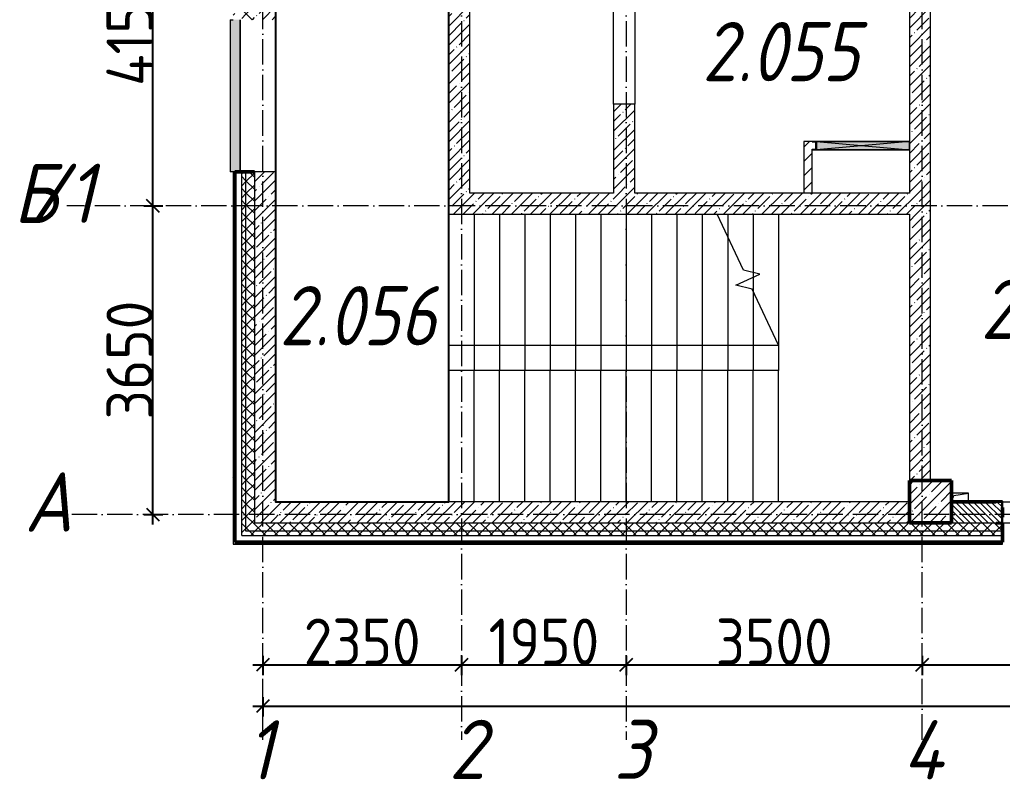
# Model space of a CAD drawing. Header units: millimetres. Extents: x -12989 to 629078, y -109036 to 555275.
# Drawn here: x 511340 to 522968, y 85833 to 94815 of the extents above; entities that cross this region are included whole.
import ezdxf

# ---------------------------------------------------------------- set-up
doc = ezdxf.new("R2010")
doc.units = ezdxf.units.MM
doc.linetypes.add('50_200_ШТРИХ_1Т_ш5_п1_п1_', pattern=[700, 500, -100, 0, -100])
for name, color, linetype, lineweight in [('A-____-____-DIMS', 7, 'Continuous', 9), ('A-DETL-GENF-OTLN', 7, 'Continuous', 9), ('A-FLOR-____-OTLN', 7, 'Continuous', 9), ('A-GENM-____-MCUT', 7, 'Continuous', 25), ('A-GENM-____-OTLN', 7, 'Continuous', 9), ('A-GENM-____-OTLN-1', 7, 'Continuous', 25), ('A-GLAZ-____-OTLN', 7, 'Continuous', 9), ('A-WALL-____-MCUT-1', 7, 'Continuous', 9), ('A-WALL-____-MCUT-2', 7, 'Continuous', 50), ('A-WALL-____-MCUT-3', 7, 'Continuous', 9), ('A-WALL-____-OTLN', 7, 'Continuous', 9), ('A-WALL-____-PATT-1', 7, 'Continuous', 9), ('A-WALL-FNSH-MCUT-1', 7, 'Continuous', 9), ('S-COLS-____-MCUT', 7, 'Continuous', 50), ('S-COLS-____-OTLN', 7, 'Continuous', 9), ('S-GRID-____-IDEN', 7, 'Continuous', 9), ('S-GRID-____-OTLN-1', 7, '50_200_ШТРИХ_1Т_ш5_п1_п1_', 9), ('S-STRS-____-MBND', 7, 'Continuous', 9), ('S-STRS-____-OTLN-1', 7, 'Continuous', 9), ('Марки помещений', 7, 'Continuous', 9)]:
    doc.layers.add(name, color=color, linetype=linetype, lineweight=lineweight)
doc.layers.add('A-GLAZ-____-OTLN-1', color=7, linetype='Continuous', lineweight=9, true_color=0xc0c0c0)
doc.styles.add('ISOCPEUR_I', font='isocpeui.ttf', dxfattribs={"width": 0.9, "height": 2.5})
doc.styles.add('ISOCPEUR_I_3', font='isocpeui.ttf', dxfattribs={"width": 0.85, "height": 2.2})
doc.styles.add('ISOCPEUR_I_9', font='isocpeui.ttf', dxfattribs={"width": 0.9, "height": 250})
doc.styles.add('СПДС', font='isocpeur.ttf', dxfattribs={"width": 0.9})
doc.dimstyles.new('ISO-2_5_0_9К_БОЛЬШОЙ_ОСИ', dxfattribs={"dimscale": 304.8, "dimtxt": 248.995294, "dimasz": 0.492126, "dimexe": 0.393701, "dimexo": 0, "dimgap": 0, "dimtad": 1, "dimdec": 0, "dimzin": 0, "dimdsep": 46, "dimtxsty": 'ISOCPEUR_I_9', "dimblk1": 'OBLIQUE', "dimblk2": 'OBLIQUE', "dimsah": 1, "dimcen": 0.09, "dimdle": 0.393701, "dimazin": 0, "dimtfac": 1, "dimtdec": 4, "dimtix": 1, "dimtmove": 0, "dimatfit": 3, "dimfxl": 1, "dimtvp": 1, "dimtolj": 1, "dimtzin": 0, "dimarcsym": 2})
pattern_1 = [(45, (516567.8, 90784.41), (-114.0493, 114.0493), []), (45, (516681.85, 90784.41), (-114.0493, 114.0493), [201.612, -40.322, 3.353, -36.97])]
pattern_2 = [(45, (516567.8, 90784.41), (-70.71068, 70.71068), []), (135, (516567.8, 90784.41), (-70.71068, -70.71068), [])]
pattern_3 = [(45, (516567.8, 90784.41), (-84.8528, 84.8528), [])]
pattern_4 = [(45, (516567.8, 90784.41), (-85.5366, 85.5366), []), (45, (516624.82, 90784.41), (-85.5366, 85.5366), [])]

# ---------------------------------------------------------------- blocks, each defined once
blk = doc.blocks.new('BSC_Колонна _Прямоугольная - 500х500-V84-АР1_План отверстий 2 этажа в осях 1-64_А-ГГ')
at = {"layer": 'S-COLS-____-OTLN'}
h = blk.add_hatch(dxfattribs=at)
h.set_pattern_fill('FP_113', color=256, style=0, pattern_type=2)
h.set_pattern_definition([(45, (-5550, 1668.96), (-114.0493, 114.0493), []), (45, (-5435.95, 1668.96), (-114.0493, 114.0493), [201.613, -40.323, 3.353, -36.97])])
h.paths.add_polyline_path([(-250, -250), (250, -250), (250, 250), (-250, 250)], flags=0)
at = {"layer": 'S-COLS-____-MCUT'}
for p, q in [((250, 250), (-250, 250)), ((-250, 250), (-250, -250)), ((250, -250), (250, 250)), ((-250, -250), (250, -250))]:
    blk.add_line(p, q, dxfattribs=at)
blk = doc.blocks.new('Фахверк_СКБ_Уголок - 250_2700-27497298-АР1_План отверстий 2 этажа в осях 1-64_А-ГГ')
at = {"layer": 'A-GENM-____-MCUT'}
for p, q in [((200, 181), (125, 181)), ((125, 181), (125, 106)), ((131, 106), (131, 175)), ((131, 175), (200, 175)), ((200, 175), (200, 181)), ((125, 106), (131, 106)), ((131, -6), (125, -6)), ((125, -6), (125, -81)), ((125, -81), (200, -81)), ((131, -75), (131, -6)), ((200, -75), (131, -75)), ((200, -81), (200, -75))]:
    blk.add_line(p, q, dxfattribs=at)
blk = doc.blocks.new('AR_Отверстие прямоугольное _в плите_ - AR_Отверстие прямоугольное _в плите_-30510746-АР1_План отверстий 2 этажа в осях 1-64_А-ГГ')
at = {"layer": 'A-GENM-____-OTLN'}
for p, q in [((100, 50), (-100, 50)), ((-100, -50), (-75, 25)), ((-75, 25), (100, 50)), ((100, -50), (100, 50))]:
    blk.add_line(p, q, dxfattribs=at)
blk = doc.blocks.new('Отлив_СКБ - Отлив витража_120_НВФ-31885689-АР1_План отверстий 2 этажа в осях 1-64_А-ГГ')
at = {"layer": 'A-GLAZ-____-OTLN-1'}
for points in [[(1800, 2), (1800, 120), (0, 120), (0, 2), (1103, 2)], [(1103, 0), (1800, 0), (1800, 2), (0, 2), (0, 0)]]:
    blk.add_hatch(color=256, dxfattribs=at).paths.add_polyline_path(points, flags=0)
at = {"layer": 'A-GLAZ-____-OTLN'}
for p, q in [((0, 83), (0, 120)), ((1800, 120), (0, 120)), ((1800, 120), (1800, 83)), ((0, 2), (1800, 2)), ((1800, 0), (0, 0))]:
    blk.add_line(p, q, dxfattribs=at)
blk = doc.blocks.new('AR_Отверстие прямоугольное _в стене_ - AR_Отверстие прямоугольное _в стене__ОВ-36901919-АР1_План отверстий 2 этажа в осях 1-64_А-ГГ')
at = {"layer": 'A-GLAZ-____-OTLN'}
blk.add_hatch(color=256, dxfattribs=at).paths.add_polyline_path([(-550, -50), (550, -50), (550, 50), (-550, 50)], flags=0)
at = {"layer": 'A-DETL-GENF-OTLN'}
for p, q in [((-550, -50), (-550, 50)), ((-550, 50), (550, 50)), ((550, 50), (-550, -50)), ((-550, 50), (550, -50)), ((550, 50), (-550, 50)), ((-550, 50), (-550, -50)), ((550, 50), (550, -50)), ((550, -50), (550, 50)), ((550, -50), (-550, -50)), ((-550, -50), (550, -50))]:
    blk.add_line(p, q, dxfattribs=at)
blk = doc.blocks.new('154_Фахверк_СКБ_Швеллер - Тип_100_3960-V200-АР1_План отверстий 2 этажа в осях 1-64_А-ГГ')
at = {"layer": 'A-GENM-____-MCUT'}
for p, q in [((125, 50), (175, 50)), ((128, 47), (128, -47)), ((175, 47), (128, 47)), ((175, 50), (175, 47)), ((175, -50), (125, -50)), ((128, -47), (175, -47)), ((175, -47), (175, -50))]:
    blk.add_line(p, q, dxfattribs=at)
blk = doc.blocks.new('_Oblique')
at = {"color": 0, "linetype": 'ByBlock', "lineweight": -2}
blk.add_line((-0.5, -0.5), (0.5, 0.5), dxfattribs=at)
blk = doc.blocks.new('*D2905')
at = {"layer": 'A-____-____-DIMS', "color": 0, "lineweight": -2, "transparency": 16777216}
for p, q in [((281301, -90462), (283891, -90462)), ((281421, -90356), (281421, -90582)), ((283771, -90356), (283771, -90582))]:
    blk.add_line(p, q, dxfattribs=at)
at = {"layer": 'Defpoints', "color": 0, "transparency": 16777216}
for p in [(281421, -90356), (283771, -90356), (283771, -90462)]:
    blk.add_point(p, dxfattribs=at)
at = {"layer": 'A-____-____-DIMS', "color": 0, "lineweight": -2, "transparency": 16777216, "xscale": 150, "yscale": 150, "zscale": 150, "rotation": 180}
blk.add_blockref('_Oblique', (281421, -90462), dxfattribs=at)
at = {"layer": 'A-____-____-DIMS', "color": 0, "lineweight": -2, "transparency": 16777216, "xscale": 150, "yscale": 150, "zscale": 150}
blk.add_blockref('_Oblique', (283771, -90462), dxfattribs=at)
at = {"layer": 'A-____-____-DIMS', "color": 0, "transparency": 16777216, "insert": (282596, -90188), "char_height": 548.6, "attachment_point": 5, "style": 'СПДС'}
blk.add_mtext('\\A1;2350', dxfattribs=at)
blk = doc.blocks.new('*D2906')
at = {"layer": 'A-____-____-DIMS', "color": 0, "lineweight": -2, "transparency": 16777216}
for p, q in [((283651, -90462), (285841, -90462)), ((283771, -90356), (283771, -90582)), ((285721, -90356), (285721, -90582))]:
    blk.add_line(p, q, dxfattribs=at)
at = {"layer": 'Defpoints', "color": 0, "transparency": 16777216}
for p in [(283771, -90356), (285721, -90356), (285721, -90462)]:
    blk.add_point(p, dxfattribs=at)
at = {"layer": 'A-____-____-DIMS', "color": 0, "lineweight": -2, "transparency": 16777216, "xscale": 150, "yscale": 150, "zscale": 150, "rotation": 180}
blk.add_blockref('_Oblique', (283771, -90462), dxfattribs=at)
at = {"layer": 'A-____-____-DIMS', "color": 0, "lineweight": -2, "transparency": 16777216, "xscale": 150, "yscale": 150, "zscale": 150}
blk.add_blockref('_Oblique', (285721, -90462), dxfattribs=at)
at = {"layer": 'A-____-____-DIMS', "color": 0, "transparency": 16777216, "insert": (284746, -90188), "char_height": 548.6, "attachment_point": 5, "style": 'СПДС'}
blk.add_mtext('\\A1;1950', dxfattribs=at)
blk = doc.blocks.new('*D2907')
at = {"layer": 'A-____-____-DIMS', "color": 0, "lineweight": -2, "transparency": 16777216}
for p, q in [((285601, -90462), (289341, -90462)), ((285721, -90356), (285721, -90582)), ((289221, -90356), (289221, -90582))]:
    blk.add_line(p, q, dxfattribs=at)
at = {"layer": 'Defpoints', "color": 0, "transparency": 16777216}
for p in [(285721, -90356), (289221, -90356), (289221, -90462)]:
    blk.add_point(p, dxfattribs=at)
at = {"layer": 'A-____-____-DIMS', "color": 0, "lineweight": -2, "transparency": 16777216, "xscale": 150, "yscale": 150, "zscale": 150, "rotation": 180}
blk.add_blockref('_Oblique', (285721, -90462), dxfattribs=at)
at = {"layer": 'A-____-____-DIMS', "color": 0, "lineweight": -2, "transparency": 16777216, "xscale": 150, "yscale": 150, "zscale": 150}
blk.add_blockref('_Oblique', (289221, -90462), dxfattribs=at)
at = {"layer": 'A-____-____-DIMS', "color": 0, "transparency": 16777216, "insert": (287471, -90188), "char_height": 548.6, "attachment_point": 5, "style": 'СПДС'}
blk.add_mtext('\\A1;3500', dxfattribs=at)
blk = doc.blocks.new('*D2908')
at = {"layer": 'A-____-____-DIMS', "color": 0, "lineweight": -2, "transparency": 16777216}
for p, q in [((289101, -90462), (293741, -90462)), ((289221, -90356), (289221, -90582)), ((293621, -90356), (293621, -90582))]:
    blk.add_line(p, q, dxfattribs=at)
at = {"layer": 'Defpoints', "color": 0, "transparency": 16777216}
for p in [(289221, -90356), (293621, -90356), (293621, -90462)]:
    blk.add_point(p, dxfattribs=at)
at = {"layer": 'A-____-____-DIMS', "color": 0, "lineweight": -2, "transparency": 16777216, "xscale": 150, "yscale": 150, "zscale": 150, "rotation": 180}
blk.add_blockref('_Oblique', (289221, -90462), dxfattribs=at)
at = {"layer": 'A-____-____-DIMS', "color": 0, "lineweight": -2, "transparency": 16777216, "xscale": 150, "yscale": 150, "zscale": 150}
blk.add_blockref('_Oblique', (293621, -90462), dxfattribs=at)
at = {"layer": 'A-____-____-DIMS', "color": 0, "transparency": 16777216, "insert": (291421, -90188), "char_height": 548.6, "attachment_point": 5, "style": 'СПДС'}
blk.add_mtext('\\A1;4400', dxfattribs=at)
blk = doc.blocks.new('*D2935')
at = {"layer": 'A-____-____-DIMS', "color": 0, "lineweight": -2, "transparency": 16777216}
for p, q in [((281421, -90844), (281421, -91070)), ((384921, -90844), (384921, -91070)), ((281301, -90950), (385041, -90950))]:
    blk.add_line(p, q, dxfattribs=at)
at = {"layer": 'Defpoints', "color": 0, "transparency": 16777216}
for p in [(281421, -90844), (384921, -90844), (384921, -90950)]:
    blk.add_point(p, dxfattribs=at)
at = {"layer": 'A-____-____-DIMS', "color": 0, "lineweight": -2, "transparency": 16777216, "xscale": 150, "yscale": 150, "zscale": 150, "rotation": 180}
blk.add_blockref('_Oblique', (281421, -90950), dxfattribs=at)
at = {"layer": 'A-____-____-DIMS', "color": 0, "lineweight": -2, "transparency": 16777216, "xscale": 150, "yscale": 150, "zscale": 150}
blk.add_blockref('_Oblique', (384921, -90950), dxfattribs=at)
at = {"layer": 'A-____-____-DIMS', "color": 0, "transparency": 16777216, "insert": (333171, -90676), "char_height": 548.6, "attachment_point": 5, "style": 'СПДС'}
blk.add_mtext('\\A1;103500', dxfattribs=at)
blk = doc.blocks.new('*D2945')
at = {"layer": 'A-____-____-DIMS', "color": 0, "lineweight": -2, "transparency": 16777216}
for p, q in [((280119, -88802), (280119, -84912)), ((280013, -85032), (280239, -85032)), ((280013, -88682), (280239, -88682))]:
    blk.add_line(p, q, dxfattribs=at)
at = {"layer": 'Defpoints', "color": 0, "transparency": 16777216}
for p in [(280013, -85032), (280119, -85032), (280013, -88682)]:
    blk.add_point(p, dxfattribs=at)
at = {"layer": 'A-____-____-DIMS', "color": 0, "lineweight": -2, "transparency": 16777216, "xscale": 150, "yscale": 150, "zscale": 150}
for p, rotation in [((280119, -85032), 90), ((280119, -88682), 270)]:
    blk.add_blockref('_Oblique', p, dxfattribs=dict(at, rotation=rotation))
at = {"layer": 'A-____-____-DIMS', "color": 0, "transparency": 16777216, "insert": (279845, -86857), "char_height": 548.6, "attachment_point": 5, "rotation": 90, "style": 'СПДС'}
blk.add_mtext('\\A1;3650', dxfattribs=at)
blk = doc.blocks.new('*D2946')
at = {"layer": 'A-____-____-DIMS', "color": 0, "lineweight": -2, "transparency": 16777216}
for p, q in [((280119, -85152), (280119, -80762)), ((280013, -80882), (280239, -80882)), ((280013, -85032), (280239, -85032))]:
    blk.add_line(p, q, dxfattribs=at)
at = {"layer": 'Defpoints', "color": 0, "transparency": 16777216}
for p in [(280013, -80882), (280119, -80882), (280013, -85032)]:
    blk.add_point(p, dxfattribs=at)
at = {"layer": 'A-____-____-DIMS', "color": 0, "lineweight": -2, "transparency": 16777216, "xscale": 150, "yscale": 150, "zscale": 150}
for p, rotation in [((280119, -80882), 90), ((280119, -85032), 270)]:
    blk.add_blockref('_Oblique', p, dxfattribs=dict(at, rotation=rotation))
at = {"layer": 'A-____-____-DIMS', "color": 0, "transparency": 16777216, "insert": (279845, -82957), "char_height": 548.6, "attachment_point": 5, "rotation": 90, "style": 'СПДС'}
blk.add_mtext('\\A1;4150', dxfattribs=at)
blk = doc.blocks.new('3эт')
at = {"layer": 'S-GRID-____-OTLN-1', "color": 251, "ltscale": 0.6, "true_color": 0x636466}
for p, q in [((281420.7, -91346.1), (281420.7, -36982.5)), ((289220.7, -91346.1), (289220.7, -36982.5)), ((283770.7, -80328.4), (283770.7, -91346.1)), ((285720.7, -80328.4), (285720.7, -91346.1)), ((387697.2, -85032.4), (279101.9, -85032.4)), ((387845.1, -88682.4), (279101.9, -88682.4))]:
    blk.add_line(p, q, dxfattribs=at)
at = {"layer": 'S-GRID-____-IDEN', "char_height": 700, "attachment_point": 1, "style": 'ISOCPEUR_I'}
for s, insert, width in [('\\fISOCPEUR|b0|i1|c204|p34|;\\W.9;Б', (278469.2, -84535.4), 223.671), ('/1', (278653.8, -84535.4), 346.329), ('\\fISOCPEUR|b0|i1|c204|p34|;\\W.9;А', (278600.2, -88185.4), 252.532), ('\\fISOCPEUR|b0|i1|c204|p34|;\\W.9;1', (281225.7, -91116.3), 144.304), ('\\fISOCPEUR|b0|i1|c204|p34|;\\W.9;2', (283622.4, -91111.1), 202.025), ('\\fISOCPEUR|b0|i1|c204|p34|;\\W.9;3', (285572.4, -91111.1), 202.025), ('\\fISOCPEUR|b0|i1|c204|p34|;\\W.9;4', (288992.8, -91116.3), 223.671)]:
    blk.add_mtext(s, dxfattribs=dict(at, insert=insert, width=width))
at = {"layer": 'A-____-____-DIMS'}
for base, p1, p2, override, picture, middle in [((280119.3, -80882.4), (280013.2, -85032.4), (280013.2, -80882.4), {"dimtxt": 1.8, "dimpost": '<>', "dimtxsty": 'СПДС', "dimfxl": 4150}, '*D2946', (279845, -82957.4)), ((280119.3, -85032.4), (280013.2, -88682.4), (280013.2, -85032.4), {"dimtxt": 1.8, "dimpost": '<>', "dimtxsty": 'СПДС', "dimfxl": 3650}, '*D2945', (279845, -86857.4))]:
    dim = blk.add_linear_dim(base=base, p1=p1, p2=p2, angle=90, dimstyle='ISO-2_5_0_9К_БОЛЬШОЙ_ОСИ', override=override, dxfattribs=at)
    dim.commit()
    dim.dimension.update_dxf_attribs({"geometry": picture, "text_midpoint": middle})
for base, p1, p2, override, picture, middle in [((283770.7, -90462), (281420.7, -90355.9), (283770.7, -90355.9), {"dimtxt": 1.8, "dimpost": '<>', "dimtxsty": 'СПДС', "dimfxl": 2350}, '*D2905', (282595.7, -90187.7)), ((285720.7, -90462), (283770.7, -90355.9), (285720.7, -90355.9), {"dimtxt": 1.8, "dimpost": '<>', "dimtxsty": 'СПДС', "dimfxl": 1950}, '*D2906', (284745.7, -90187.7)), ((289220.7, -90462), (285720.7, -90355.9), (289220.7, -90355.9), {"dimtxt": 1.8, "dimpost": '<>', "dimtxsty": 'СПДС', "dimfxl": 3500}, '*D2907', (287470.7, -90187.7)), ((293620.7, -90462), (289220.7, -90355.9), (293620.7, -90355.9), {"dimtxt": 1.8, "dimpost": '<>', "dimtxsty": 'СПДС', "dimfxl": 4400}, '*D2908', (291420.7, -90187.7)), ((384920.7, -90950.2), (281420.7, -90844.1), (384920.7, -90844.1), {"dimtxt": 1.8, "dimpost": '<>', "dimtxsty": 'СПДС', "dimfxl": 103500}, '*D2935', (333170.7, -90675.9))]:
    dim = blk.add_linear_dim(base=base, p1=p1, p2=p2, dimstyle='ISO-2_5_0_9К_БОЛЬШОЙ_ОСИ', override=override, dxfattribs=at)
    dim.commit()
    dim.dimension.update_dxf_attribs({"geometry": picture, "text_midpoint": middle})

msp = doc.modelspace()

# ---------------------------------------------------------------- hatches: boundary and pattern name
at = {"layer": 'A-WALL-____-PATT-1'}
h = msp.add_hatch(dxfattribs=at)
h.set_pattern_fill('FP_3', color=256, style=0, pattern_type=2)
h.set_pattern_definition(pattern_4)
h.paths.add_polyline_path([(513867.7976, 88615.4504), (513887.7976, 88615.4504), (513887.7976, 93015.4504), (513867.7976, 93015.4504), (513867.7976, 91520.317)], flags=0)
h.paths.add_polyline_path([(513867.7976, 94815.4504), (513887.7976, 94815.4504), (513887.7976, 97565.4504), (513867.7976, 97565.4504), (513867.7976, 94960.293)], flags=0)
h.paths.add_polyline_path([(513887.7976, 99365.4504), (513887.7976, 100280.4504), (513867.7976, 100280.4504), (513867.7976, 99365.4504)], flags=0)
h = msp.add_hatch(dxfattribs=at)
h.set_pattern_fill('FP_1', color=256, style=0, pattern_type=2)
h.set_pattern_definition(pattern_2)
h.paths.add_polyline_path([(513967.7976, 88715.4504), (514017.7976, 88715.4504), (514017.7976, 93015.4504), (513967.7976, 93015.4504), (513967.7976, 91520.317)], flags=0)
h.paths.add_polyline_path([(514017.7976, 94815.4504), (514017.7976, 97565.4504), (513967.7976, 97565.4504), (513967.7976, 94815.4504)], flags=0)
h.paths.add_polyline_path([(514017.7976, 99365.4504), (514017.7976, 100300.4504), (513967.7976, 100300.4504), (513967.7976, 99365.4504)], flags=0)
h = msp.add_hatch(dxfattribs=at)
h.set_pattern_fill('FP_1', color=256, style=0, pattern_type=2)
h.set_pattern_definition(pattern_2)
h.paths.add_polyline_path([(514017.7976, 88765.4504), (514117.7976, 88765.4504), (514117.7976, 93015.4504), (514017.7976, 93015.4504), (514017.7976, 91520.317)], flags=0)
h.paths.add_polyline_path([(514117.7976, 94815.4504), (514117.7976, 97490.4504), (514111.7976, 97490.4504), (514111.7976, 97565.4504), (514017.7976, 97565.4504), (514017.7976, 94815.4504)], flags=0)
h.paths.add_polyline_path([(514111.7976, 99365.4504), (514111.7976, 99440.4504), (514117.7976, 99440.4504), (514117.7976, 100300.4504), (514017.7976, 100300.4504), (514017.7976, 99365.4504)], flags=0)
h = msp.add_hatch(dxfattribs=at)
h.set_pattern_fill('FP_25', color=256, style=0, pattern_type=2)
h.set_pattern_definition(pattern_1)
h.paths.add_polyline_path([(514117.7976, 88865.4504), (514367.7976, 88865.4504), (514367.7976, 93015.4504), (514117.7976, 93015.4504), (514117.7976, 91520.317)], flags=0)
h.paths.add_polyline_path([(514367.7976, 94815.4504), (514367.7976, 96615.4504), (514117.7976, 96615.4504), (514117.7976, 94815.4504)], flags=0)
h = msp.add_hatch(dxfattribs=at)
h.set_pattern_fill('FP_25', color=256, style=0, pattern_type=2)
h.set_pattern_definition(pattern_1)
h.paths.add_polyline_path([(516554.108, 92515.4504), (516667.7976, 92515.4504), (516667.7976, 96615.4504), (516417.7976, 96615.4504), (516417.7976, 92515.4504)], flags=0)
h = msp.add_hatch(dxfattribs=at)
h.set_pattern_fill('FP_25', color=256, style=0, pattern_type=2)
h.set_pattern_definition(pattern_1)
h.paths.add_polyline_path([(522117.7976, 92765.4504), (522117.7976, 96365.4504), (521867.7976, 96365.4504), (521867.7976, 92765.4504)], flags=0)
h = msp.add_hatch(dxfattribs=at)
h.set_pattern_fill('FP_25', color=256, style=0, pattern_type=2)
h.set_pattern_definition(pattern_1)
h.paths.add_polyline_path([(518367.7976, 92765.4504), (518617.7976, 92765.4504), (518617.7976, 93815.4504), (518367.7976, 93815.4504)], flags=0)
h.paths.add_polyline_path([(518617.7976, 95165.4504), (518617.7976, 95465.4504), (518367.7976, 95465.4504), (518367.7976, 95165.4504)], flags=0)
h = msp.add_hatch(dxfattribs=at)
h.set_pattern_fill('FP_4', color=256, style=0, pattern_type=2)
h.set_pattern_definition(pattern_3)
h.paths.add_polyline_path([(520617.7976, 93275.4504), (520717.7976, 93275.4504), (520717.7976, 93278.4504), (520764.7976, 93279.5374), (520764.7976, 93372.4504), (520717.7976, 93372.4504), (520717.7976, 93375.4504), (520617.7976, 93375.4504), (520617.7976, 93278.4504)], flags=0)
h = msp.add_hatch(dxfattribs=at)
h.set_pattern_fill('FP_4', color=256, style=0, pattern_type=2)
h.set_pattern_definition(pattern_3)
h.paths.add_polyline_path([(520717.7976, 92765.4504), (520717.7976, 93275.4504), (520617.7976, 93275.4504), (520617.7976, 92765.4504)], flags=0)
h = msp.add_hatch(dxfattribs=at)
h.set_pattern_fill('FP_25', color=256, style=0, pattern_type=2)
h.set_pattern_definition(pattern_1)
h.paths.add_polyline_path([(522117.7976, 92515.4504), (522117.7976, 92765.4504), (516667.7976, 92765.4504), (516667.7976, 92515.4504), (521867.7976, 92515.4504)], flags=0)
h = msp.add_hatch(dxfattribs=at)
h.set_pattern_fill('FP_25', color=256, style=0, pattern_type=2)
h.set_pattern_definition(pattern_1)
h.paths.add_polyline_path([(522117.7976, 89365.4504), (522117.7976, 92515.4504), (521867.7976, 92515.4504), (521867.7976, 89365.4504)], flags=0)
h = msp.add_hatch(dxfattribs=at)
h.set_pattern_fill('FP_25', color=256, style=0, pattern_type=2)
h.set_pattern_definition(pattern_1)
h.paths.add_polyline_path([(521867.7976, 88865.4504), (521867.7976, 89115.4504), (514367.7976, 89115.4504), (514367.7976, 88865.4504), (521856.5009, 88865.4504)], flags=0)
h = msp.add_hatch(dxfattribs=at)
h.set_pattern_fill('FP_6', color=256, style=0, pattern_type=2)
h.set_pattern_definition([(135, (516567.8, 90784.41), (-35.35534, -35.35534), [])])
h.paths.add_polyline_path([(526967.7976, 88865.4504), (526967.7976, 89115.4504), (523973.7976, 89115.4504), (523973.7976, 89046.4504), (523967.7976, 89046.4504), (523967.7976, 88934.4504), (523973.7976, 88934.4504), (523973.7976, 88865.4504), (525391.4295, 88865.4504)], flags=0)
h.paths.add_polyline_path([(522892.7976, 88865.4504), (522961.7976, 88865.4504), (522961.7976, 88934.4504), (522967.7976, 88934.4504), (522967.7976, 89046.4504), (522961.7976, 89046.4504), (522961.7976, 89115.4504), (522367.7976, 89115.4504), (522367.7976, 88865.4504)], flags=0)
h = msp.add_hatch(dxfattribs=at)
h.set_pattern_fill('FP_1', color=256, style=0, pattern_type=2)
h.set_pattern_definition(pattern_2)
h.paths.add_polyline_path([(617817.7976, 88765.4504), (617817.7976, 88865.4504), (608792.7976, 88865.4504), (608792.7976, 88859.4504), (608717.7976, 88859.4504), (608717.7976, 88765.4504), (617317.7976, 88765.4504)], flags=0)
h.paths.add_polyline_path([(606917.7976, 88765.4504), (606917.7976, 88859.4504), (606842.7976, 88859.4504), (606842.7976, 88865.4504), (598967.7976, 88865.4504), (598967.7976, 88765.4504), (606694.7867, 88765.4504)], flags=0)
h.paths.add_polyline_path([(597467.7976, 88765.4504), (597967.7976, 88765.4504), (597967.7976, 88865.4504), (596842.7976, 88865.4504), (596842.7976, 88859.4504), (596767.7976, 88859.4504), (596767.7976, 88765.4504), (596842.7976, 88765.4504)], flags=0)
h.paths.add_polyline_path([(587567.7976, 88765.4504), (588967.7976, 88765.4504), (588967.7976, 88865.4504), (587642.7976, 88865.4504), (587642.7976, 88859.4504), (587567.7976, 88859.4504)], flags=0)
h.paths.add_polyline_path([(585417.7976, 88765.4504), (585767.7976, 88765.4504), (585767.7976, 88859.4504), (585692.7976, 88859.4504), (585692.7976, 88865.4504), (584642.7976, 88865.4504), (584642.7976, 88859.4504), (584567.7976, 88859.4504), (584567.7976, 88765.4504), (584917.7976, 88765.4504)], flags=0)
h.paths.add_polyline_path([(582767.4945, 88765.4504), (582767.4945, 88859.4504), (582692.7976, 88859.4504), (582692.7976, 88865.4504), (581642.7976, 88865.4504), (581642.7976, 88859.4504), (581567.7976, 88859.4504), (581567.7976, 88765.4504), (581950.2867, 88765.4504)], flags=0)
h.paths.add_polyline_path([(579767.7976, 88765.4504), (579767.7976, 88859.4504), (579692.7976, 88859.4504), (579692.7976, 88865.4504), (578642.7976, 88865.4504), (578642.7976, 88859.4504), (578567.7976, 88859.4504), (578567.7976, 88765.4504), (579299.0902, 88765.4504)], flags=0)
h.paths.add_polyline_path([(575917.7976, 88765.4504), (576767.7976, 88765.4504), (576767.7976, 88859.4504), (576692.7976, 88859.4504), (576692.7976, 88865.4504), (575642.7976, 88865.4504), (575642.7976, 88859.4504), (575567.7976, 88859.4504), (575567.7872, 88765.4504), (575764.1617, 88765.4504)], flags=0)
h.paths.add_polyline_path([(570461.7688, 88765.4504), (570767.7872, 88765.4504), (570767.7872, 88859.4504), (570692.7976, 88859.4504), (570692.7976, 88865.4504), (569642.7976, 88865.4504), (569642.7976, 88859.4504), (569567.7976, 88859.4504), (569567.7924, 88765.4504), (570417.7976, 88765.4504)], flags=0)
h.paths.add_polyline_path([(566567.7976, 88765.4504), (567767.7924, 88765.4504), (567767.7924, 88859.4504), (567692.7976, 88859.4504), (567692.7976, 88865.4504), (566642.7976, 88865.4504), (566642.7976, 88859.4504), (566567.7976, 88859.4504)], flags=0)
h.paths.add_polyline_path([(564275.6438, 88765.4504), (564767.7976, 88765.4504), (564767.7976, 88859.4504), (564692.7976, 88859.4504), (564692.7976, 88865.4504), (563642.7976, 88865.4504), (563642.7976, 88859.4504), (563567.7976, 88859.4504), (563567.7976, 88765.4504), (563642.7976, 88765.4504)], flags=0)
h.paths.add_polyline_path([(561624.4474, 88765.4504), (561767.7976, 88765.4504), (561767.7976, 88859.4504), (561692.7976, 88859.4504), (561692.7976, 88865.4504), (560642.7976, 88865.4504), (560642.7976, 88859.4504), (560567.7976, 88859.4504), (560567.7976, 88765.4504), (561417.7976, 88765.4504)], flags=0)
h.paths.add_polyline_path([(558767.7976, 88765.4504), (558767.7976, 88859.4504), (558692.7976, 88859.4504), (558692.7976, 88865.4504), (557642.7976, 88865.4504), (557642.7976, 88859.4504), (557567.7976, 88859.4504), (557567.7976, 88765.4504), (558692.7976, 88765.4504)], flags=0)
h.paths.add_polyline_path([(555767.7976, 88765.4504), (555767.7976, 88859.4504), (555692.7976, 88860.0933), (555692.7976, 88865.4504), (554367.7976, 88865.4504), (554367.7976, 88765.4504), (555761.7976, 88765.4504)], flags=0)
h.paths.add_polyline_path([(551367.7976, 88765.4504), (552567.7976, 88765.4504), (552567.7976, 88859.4504), (552492.7976, 88859.4504), (552492.7976, 88865.4504), (551367.7976, 88865.4504)], flags=0)
h.paths.add_polyline_path([(549561.7976, 88765.4504), (549567.7976, 88765.4504), (549567.7976, 88859.4504), (549492.7976, 88859.4504), (549492.7976, 88865.4504), (548442.7976, 88865.4504), (548442.7976, 88859.4504), (548367.7976, 88859.4504), (548368.4652, 88765.4504), (549492.7976, 88765.4504)], flags=0)
h.paths.add_polyline_path([(546492.7976, 88765.4504), (546567.7976, 88765.4504), (546567.7976, 88859.4504), (546492.7976, 88859.4504), (546492.7976, 88865.4504), (545367.7976, 88865.4504), (545367.7976, 88765.4504), (545867.7976, 88765.4504)], flags=0)
h.paths.add_polyline_path([(542867.7976, 88765.4504), (543567.7976, 88765.4504), (543567.7976, 88859.4504), (543492.7976, 88859.4504), (543492.7976, 88865.4504), (542367.7976, 88865.4504), (542367.7976, 88765.4504)], flags=0)
h.paths.add_polyline_path([(540567.7976, 88765.4504), (540567.7976, 88859.4504), (540492.7976, 88859.4504), (540492.7976, 88865.4504), (539442.7976, 88865.4504), (539442.7976, 88859.4504), (539367.7976, 88859.4504), (539367.7976, 88765.4504), (539531.1438, 88765.4504)], flags=0)
h.paths.add_polyline_path([(537492.7976, 88765.4504), (537567.7976, 88765.4504), (537567.7976, 88859.4504), (537492.7976, 88859.4504), (537492.7976, 88865.4504), (536367.7976, 88865.4504), (536367.7976, 88765.4504), (536879.9473, 88765.4504)], flags=0)
h.paths.add_polyline_path([(533367.7976, 88765.4504), (534567.7976, 88765.4504), (534567.7976, 88859.4504), (534492.7976, 88859.4504), (534492.7976, 88865.4504), (533367.7976, 88865.4504)], flags=0)
h.paths.add_polyline_path([(531567.7976, 88765.4504), (531567.7976, 88859.4504), (531492.7976, 88859.4504), (531492.7976, 88865.4504), (530442.7976, 88865.4504), (530442.7976, 88859.4504), (530367.7976, 88859.4504), (530367.7976, 88765.4504), (531467.7976, 88765.4504)], flags=0)
h.paths.add_polyline_path([(529367.7976, 88765.4504), (529367.7976, 88859.4504), (529292.7976, 88859.4504), (529292.7976, 88865.4504), (524042.7976, 88865.4504), (524042.7976, 88859.4504), (523967.7976, 88859.4504), (523967.7976, 88765.4504), (528926.358, 88765.4504)], flags=0)
h.paths.add_polyline_path([(521867.7976, 88765.4504), (522967.7976, 88765.4504), (522967.7976, 88859.4504), (522892.7976, 88859.4504), (522892.7976, 88865.4504), (514117.7976, 88865.4504), (514117.7976, 88765.4504), (521856.5009, 88765.4504)], flags=0)
h = msp.add_hatch(dxfattribs=at)
h.set_pattern_fill('FP_1', color=256, style=0, pattern_type=2)
h.set_pattern_definition(pattern_2)
h.paths.add_polyline_path([(617817.7976, 88715.4504), (617917.7976, 88715.4504), (617917.7976, 88765.4504), (608717.7976, 88765.4504), (608717.7976, 88715.4504), (617299.5724, 88715.4504)], flags=0)
h.paths.add_polyline_path([(605811.0546, 88715.4504), (606917.7976, 88715.4504), (606917.7976, 88765.4504), (598967.7976, 88765.4504), (598967.7976, 88715.4504), (604927.3224, 88715.4504)], flags=0)
h.paths.add_polyline_path([(596767.7976, 88715.4504), (597967.7976, 88715.4504), (597967.7976, 88765.4504), (596767.7976, 88765.4504)], flags=0)
h.paths.add_polyline_path([(588967.7976, 88715.4504), (588967.7976, 88765.4504), (587567.7976, 88765.4504), (587567.7976, 88715.4504), (588136.4117, 88715.4504)], flags=0)
h.paths.add_polyline_path([(585767.7976, 88715.4504), (585767.7976, 88765.4504), (584567.7976, 88765.4504), (584567.7976, 88715.4504), (585485.2152, 88715.4504)], flags=0)
h.paths.add_polyline_path([(581950.2867, 88715.4504), (582767.4945, 88715.4504), (582767.4945, 88765.4504), (581567.7976, 88765.4504), (581567.7976, 88715.4504)], flags=0)
h.paths.add_polyline_path([(579767.7976, 88715.4504), (579767.7976, 88765.4504), (578567.7976, 88765.4504), (578567.7976, 88715.4504), (579299.0902, 88715.4504)], flags=0)
h.paths.add_polyline_path([(576647.8938, 88715.4504), (576767.7976, 88715.4504), (576767.7976, 88765.4504), (575567.7872, 88765.4504), (575567.7872, 88715.4504), (575764.1617, 88715.4504)], flags=0)
h.paths.add_polyline_path([(570767.7872, 88715.4504), (570767.7872, 88765.4504), (569567.7924, 88765.4504), (569567.7924, 88715.4504), (570461.7688, 88715.4504)], flags=0)
h.paths.add_polyline_path([(567767.7924, 88715.4504), (567767.7924, 88765.4504), (566567.7976, 88765.4504), (566567.7976, 88715.4504), (566926.8402, 88715.4504)], flags=0)
h.paths.add_polyline_path([(563567.7976, 88715.4504), (564767.7976, 88715.4504), (564767.7976, 88765.4504), (563567.7976, 88765.4504)], flags=0)
h.paths.add_polyline_path([(561624.4474, 88715.4504), (561767.7976, 88715.4504), (561767.7976, 88765.4504), (560567.7976, 88765.4504), (560567.7976, 88715.4504), (560740.7152, 88715.4504)], flags=0)
h.paths.add_polyline_path([(558767.7976, 88715.4504), (558767.7976, 88765.4504), (557567.7976, 88765.4504), (557567.7976, 88715.4504), (558089.5188, 88715.4504)], flags=0)
h.paths.add_polyline_path([(555438.3224, 88715.4504), (555767.7976, 88715.4504), (555767.7976, 88765.4504), (554367.7976, 88765.4504), (554367.7976, 88715.4504), (554554.5902, 88715.4504)], flags=0)
h.paths.add_polyline_path([(552567.7976, 88715.4504), (552567.7976, 88765.4504), (551367.7976, 88765.4504), (551367.7976, 88715.4504), (551903.3938, 88715.4504)], flags=0)
h.paths.add_polyline_path([(549567.7976, 88715.4504), (549567.7976, 88765.4504), (548367.7976, 88765.4504), (548368.4652, 88715.4504)], flags=0)
h.paths.add_polyline_path([(546567.7976, 88715.4504), (546567.7976, 88765.4504), (545367.7976, 88765.4504), (545367.7976, 88715.4504)], flags=0)
h.paths.add_polyline_path([(542367.7976, 88715.4504), (543567.7976, 88715.4504), (543567.7976, 88765.4504), (542367.7976, 88765.4504)], flags=0)
h.paths.add_polyline_path([(540567.7976, 88715.4504), (540567.7976, 88765.4504), (539367.7976, 88765.4504), (539367.7976, 88715.4504), (539531.1438, 88715.4504)], flags=0)
h.paths.add_polyline_path([(537567.7976, 88715.4504), (537567.7976, 88765.4504), (536367.7976, 88765.4504), (536367.7976, 88715.4504), (536879.9473, 88715.4504)], flags=0)
h.paths.add_polyline_path([(534567.7976, 88715.4504), (534567.7976, 88765.4504), (533367.7976, 88765.4504), (533367.7976, 88715.4504), (534228.7509, 88715.4504)], flags=0)
h.paths.add_polyline_path([(531567.7976, 88715.4504), (531567.7976, 88765.4504), (530367.7976, 88765.4504), (530367.7976, 88715.4504), (530693.8223, 88715.4504)], flags=0)
h.paths.add_polyline_path([(529367.7976, 88715.4504), (529367.7976, 88765.4504), (523967.7976, 88765.4504), (523967.7976, 88715.4504), (528926.358, 88715.4504)], flags=0)
h.paths.add_polyline_path([(522967.7976, 88715.4504), (522967.7976, 88765.4504), (514017.7976, 88765.4504), (514017.7976, 88715.4504), (521856.5009, 88715.4504)], flags=0)
h = msp.add_hatch(dxfattribs=at)
h.set_pattern_fill('FP_3', color=256, style=0, pattern_type=2)
h.set_pattern_definition(pattern_4)
h.paths.add_polyline_path([(554368.7976, 88615.4504), (554882.7976, 88615.4504), (554882.7976, 88635.4504), (554368.7976, 88635.4504)], flags=0)
h.paths.add_polyline_path([(551903.3938, 88615.4504), (552567.7976, 88615.4504), (552567.7976, 88635.4504), (551367.7976, 88635.4504), (551367.7976, 88615.4504)], flags=0)
h.paths.add_polyline_path([(549567.7976, 88615.4504), (549567.7976, 88635.4504), (548368.7976, 88635.4504), (548368.7976, 88615.4504)], flags=0)
h.paths.add_polyline_path([(546567.7976, 88615.4504), (546567.7976, 88635.4504), (545367.7976, 88635.4504), (545367.7976, 88615.4504)], flags=0)
h.paths.add_polyline_path([(543066.0723, 88615.4504), (543567.7976, 88615.4504), (543567.7976, 88635.4504), (542368.7976, 88635.4504), (542368.7976, 88615.4504)], flags=0)
h.paths.add_polyline_path([(540567.7976, 88615.4504), (540567.7976, 88635.4504), (539367.7976, 88635.4504), (539367.7976, 88615.4504), (539531.1438, 88615.4504)], flags=0)
h.paths.add_polyline_path([(536879.9473, 88615.4504), (537567.7976, 88615.4504), (537567.7976, 88635.4504), (536367.7976, 88635.4504), (536367.7976, 88615.4504)], flags=0)
h.paths.add_polyline_path([(534228.7509, 88615.4504), (534567.7976, 88615.4504), (534567.7976, 88635.4504), (533367.7976, 88635.4504), (533367.7976, 88615.4504)], flags=0)
h.paths.add_polyline_path([(530693.8223, 88615.4504), (531567.7976, 88615.4504), (531567.7976, 88635.4504), (530367.7976, 88635.4504), (530367.7976, 88615.4504)], flags=0)
h.paths.add_polyline_path([(528926.358, 88615.4504), (529367.7976, 88615.4504), (529367.7976, 88635.4504), (523967.7976, 88635.4504), (523967.7976, 88615.4504), (527158.8938, 88615.4504)], flags=0)
h.paths.add_polyline_path([(521856.5009, 88615.4504), (522967.7976, 88615.4504), (522967.7976, 88635.4504), (513887.7976, 88635.4504), (513887.7976, 88615.4504), (520089.0366, 88615.4504)], flags=0)

# ---------------------------------------------------------------- linework, layer by layer
msp.add_lwpolyline([(516417.7976, 96615.4504), (514367.7976, 96615.4504), (514367.7976, 89115.4504), (516417.7976, 89115.4504)], close=True)
at = {"layer": 'A-FLOR-____-OTLN'}
msp.add_line((516417.7976, 89115.4504), (516417.7976, 90965.4504), dxfattribs=at)
at = {"layer": 'A-WALL-____-MCUT-1'}
for p, q in [((516417.7976, 96615.4504), (516417.7976, 92515.4504)), ((521867.7976, 96365.4504), (521867.7976, 93375.4504)), ((522117.7976, 89365.4504), (522117.7976, 96365.4504)), ((516667.7976, 92765.4504), (516667.7976, 95465.4504)), ((518367.7976, 93815.4504), (518367.7976, 92765.4504)), ((518617.7976, 93815.4504), (518367.7976, 93815.4504)), ((518617.7976, 92765.4504), (518617.7976, 93815.4504)), ((521867.7976, 93275.4504), (521867.7976, 92765.4504)), ((514367.7976, 93015.4504), (514117.7976, 93015.4504)), ((514117.7976, 93015.4504), (514117.7976, 88865.4504)), ((514367.7976, 89115.4504), (514367.7976, 93015.4504)), ((518367.7976, 92765.4504), (516667.7976, 92765.4504)), ((521867.7976, 92765.4504), (518617.7976, 92765.4504)), ((516417.7976, 92515.4504), (521867.7976, 92515.4504)), ((521867.7976, 92515.4504), (521867.7976, 89365.4504)), ((521867.7976, 89115.4504), (514367.7976, 89115.4504)), ((514117.7976, 88865.4504), (521867.7976, 88865.4504))]:
    msp.add_line(p, q, dxfattribs=at)
at = {"layer": 'A-WALL-____-MCUT-2'}
for p, q in [((513887.7976, 88635.4504), (513887.7976, 93015.4504)), ((514117.7976, 93015.4504), (513887.7976, 93015.4504)), ((522892.7976, 89115.4504), (522367.7976, 89115.4504)), ((522967.7976, 88934.4504), (522967.7976, 89046.4504)), ((522967.7976, 88635.4504), (522967.7976, 88859.4504)), ((513887.7976, 88635.4504), (522967.7976, 88635.4504))]:
    msp.add_line(p, q, dxfattribs=at)
at = {"layer": 'A-WALL-____-MCUT-3'}
for p, q in [((513967.7976, 88715.4504), (513967.7976, 93015.4504)), ((514017.7976, 88765.4504), (514017.7976, 93015.4504)), ((522367.7976, 88865.4504), (522892.7976, 88865.4504)), ((522967.7976, 88765.4504), (514017.7976, 88765.4504)), ((513967.7976, 88715.4504), (522967.7976, 88715.4504))]:
    msp.add_line(p, q, dxfattribs=at)
at = {"layer": 'A-WALL-____-OTLN'}
for p, q in [((518367.7976, 93815.4504), (518367.7976, 95165.4504)), ((518617.7976, 95165.4504), (518617.7976, 93815.4504)), ((514367.7976, 94815.4504), (514367.7976, 93015.4504)), ((522967.7976, 89115.4504), (523967.7976, 89115.4504)), ((522967.7976, 88865.4504), (523967.7976, 88865.4504))]:
    msp.add_line(p, q, dxfattribs=at)
at = {"layer": 'A-WALL-FNSH-MCUT-1'}
for p, q in [((520717.7976, 93375.4504), (520617.7976, 93375.4504)), ((520617.7976, 93375.4504), (520617.7976, 92765.4504)), ((520717.7976, 92765.4504), (520717.7976, 93275.4504)), ((513867.7976, 93015.4504), (513867.7976, 88615.4504)), ((513887.7976, 93015.4504), (513867.7976, 93015.4504)), ((513867.7976, 88615.4504), (522967.7976, 88615.4504)), ((522967.7976, 88615.4504), (522967.7976, 88635.4504))]:
    msp.add_line(p, q, dxfattribs=at)
at = {"layer": 'S-STRS-____-MBND'}
for p, q in [((519903.5819, 91853.7389), (519595.0207, 92515.4504)), ((519814.7986, 91674.4163), (520098.0198, 91806.4845)), ((520098.0198, 91806.4845), (519903.5819, 91853.7389)), ((520009.2365, 91627.1619), (519814.7986, 91674.4163)), ((520317.7976, 90965.4504), (520009.2365, 91627.1619))]:
    msp.add_line(p, q, dxfattribs=at)
at = {"layer": 'S-STRS-____-OTLN-1'}
for p, q in [((516417.7976, 92515.4504), (516417.7976, 90965.4504)), ((516417.7976, 92515.4504), (516417.7976, 90965.4504)), ((516717.7976, 92515.4504), (516717.7976, 90965.4504)), ((516717.7976, 92515.4504), (516717.7976, 90965.4504)), ((517017.7976, 92515.4504), (517017.7976, 90965.4504)), ((517017.7976, 92515.4504), (517017.7976, 90965.4504)), ((517317.7976, 92515.4504), (517317.7976, 90965.4504)), ((517317.7976, 92515.4504), (517317.7976, 90965.4504)), ((517617.7976, 92515.4504), (517617.7976, 90965.4504)), ((517617.7976, 92515.4504), (517617.7976, 90965.4504)), ((517917.7976, 92515.4504), (517917.7976, 90965.4504)), ((517917.7976, 92515.4504), (517917.7976, 90965.4504)), ((518217.7976, 92515.4504), (518217.7976, 90965.4504)), ((518217.7976, 92515.4504), (518217.7976, 90965.4504)), ((518517.7976, 92515.4504), (518517.7976, 90965.4504)), ((518517.7976, 92515.4504), (518517.7976, 90965.4504)), ((518817.7976, 92515.4504), (518817.7976, 90965.4504)), ((518817.7976, 92515.4504), (518817.7976, 90965.4504)), ((519117.7976, 92515.4504), (519117.7976, 90965.4504)), ((519117.7976, 92515.4504), (519117.7976, 90965.4504)), ((519417.7976, 92515.4504), (519417.7976, 90965.4504)), ((519417.7976, 92515.4504), (519417.7976, 90965.4504)), ((519717.7976, 92515.4504), (519717.7976, 92252.1546)), ((519717.7976, 92515.4504), (519717.7976, 92252.1546)), ((520017.7976, 92515.4504), (520017.7976, 91825.981)), ((520017.7976, 92515.4504), (520017.7976, 91825.981)), ((520317.7976, 92515.4504), (520317.7976, 90665.4504)), ((520317.7976, 92515.4504), (520317.7976, 90665.4504)), ((519717.7976, 92252.1546), (519717.7976, 90965.4504)), ((519717.7976, 92252.1546), (519717.7976, 90965.4504)), ((520017.7976, 91825.981), (520017.7976, 91769.0763)), ((520017.7976, 91825.981), (520017.7976, 91769.0763)), ((520017.7976, 91769.0763), (520017.7976, 91608.8025)), ((520017.7976, 91769.0763), (520017.7976, 91608.8025)), ((520017.7976, 91608.8025), (520017.7976, 90965.4504)), ((520017.7976, 91608.8025), (520017.7976, 90965.4504)), ((516417.7976, 90965.4504), (516717.7976, 90965.4504)), ((516717.7976, 90965.4504), (516717.7976, 90665.4504)), ((516717.7976, 90965.4504), (516717.7976, 90665.4504)), ((516717.7976, 90965.4504), (517017.7976, 90965.4504)), ((517017.7976, 90965.4504), (517017.7976, 90665.4504)), ((517017.7976, 90965.4504), (517017.7976, 90665.4504)), ((517017.7976, 90965.4504), (517317.7976, 90965.4504)), ((517317.7976, 90965.4504), (517317.7976, 90665.4504)), ((517317.7976, 90965.4504), (517317.7976, 90665.4504)), ((517317.7976, 90965.4504), (517617.7976, 90965.4504)), ((517617.7976, 90965.4504), (517617.7976, 90665.4504)), ((517617.7976, 90965.4504), (517617.7976, 90665.4504)), ((517617.7976, 90965.4504), (517917.7976, 90965.4504)), ((517917.7976, 90965.4504), (517917.7976, 90665.4504)), ((517917.7976, 90965.4504), (517917.7976, 90665.4504)), ((517917.7976, 90965.4504), (518217.7976, 90965.4504)), ((518217.7976, 90965.4504), (518217.7976, 90665.4504)), ((518217.7976, 90965.4504), (518217.7976, 90665.4504)), ((518217.7976, 90965.4504), (518517.7976, 90965.4504)), ((518517.7976, 90965.4504), (518517.7976, 90665.4504)), ((518517.7976, 90965.4504), (518517.7976, 90665.4504)), ((518517.7976, 90965.4504), (518817.7976, 90965.4504)), ((518817.7976, 90965.4504), (518817.7976, 90665.4504)), ((518817.7976, 90965.4504), (518817.7976, 90665.4504)), ((518817.7976, 90965.4504), (519117.7976, 90965.4504)), ((519117.7976, 90965.4504), (519117.7976, 90665.4504)), ((519117.7976, 90965.4504), (519117.7976, 90665.4504)), ((519117.7976, 90965.4504), (519417.7976, 90965.4504)), ((519417.7976, 90965.4504), (519417.7976, 90665.4504)), ((519417.7976, 90965.4504), (519417.7976, 90665.4504)), ((519417.7976, 90965.4504), (519717.7976, 90965.4504)), ((519717.7976, 90965.4504), (519717.7976, 90665.4504)), ((519717.7976, 90965.4504), (519717.7976, 90665.4504)), ((519717.7976, 90965.4504), (520017.7976, 90965.4504)), ((520017.7976, 90965.4504), (520017.7976, 90665.4504)), ((520017.7976, 90965.4504), (520017.7976, 90665.4504)), ((520017.7976, 90965.4504), (520317.7976, 90965.4504)), ((516417.7976, 89115.4504), (516417.7976, 90665.4504)), ((516717.7976, 90665.4504), (516417.7976, 90665.4504)), ((517017.7976, 90665.4504), (516717.7976, 90665.4504)), ((516717.7976, 89115.4504), (516717.7976, 90665.4504)), ((516717.7976, 89115.4504), (516717.7976, 90665.4504)), ((517317.7976, 90665.4504), (517017.7976, 90665.4504)), ((517017.7976, 89115.4504), (517017.7976, 90665.4504)), ((517017.7976, 89115.4504), (517017.7976, 90665.4504)), ((517617.7976, 90665.4504), (517317.7976, 90665.4504)), ((517317.7976, 89115.4504), (517317.7976, 90665.4504)), ((517317.7976, 89115.4504), (517317.7976, 90665.4504)), ((517917.7976, 90665.4504), (517617.7976, 90665.4504)), ((517617.7976, 89115.4504), (517617.7976, 90665.4504)), ((517617.7976, 89115.4504), (517617.7976, 90665.4504)), ((518217.7976, 90665.4504), (517917.7976, 90665.4504)), ((517917.7976, 89115.4504), (517917.7976, 90665.4504)), ((517917.7976, 89115.4504), (517917.7976, 90665.4504)), ((518517.7976, 90665.4504), (518217.7976, 90665.4504)), ((518217.7976, 89115.4504), (518217.7976, 90665.4504)), ((518217.7976, 89115.4504), (518217.7976, 90665.4504)), ((518817.7976, 90665.4504), (518517.7976, 90665.4504)), ((518517.7976, 89115.4504), (518517.7976, 90665.4504)), ((518517.7976, 89115.4504), (518517.7976, 90665.4504)), ((519117.7976, 90665.4504), (518817.7976, 90665.4504)), ((518817.7976, 89115.4504), (518817.7976, 90665.4504)), ((518817.7976, 89115.4504), (518817.7976, 90665.4504)), ((519417.7976, 90665.4504), (519117.7976, 90665.4504)), ((519117.7976, 89115.4504), (519117.7976, 90665.4504)), ((519117.7976, 89115.4504), (519117.7976, 90665.4504)), ((519717.7976, 90665.4504), (519417.7976, 90665.4504)), ((519417.7976, 89115.4504), (519417.7976, 90665.4504)), ((519417.7976, 89115.4504), (519417.7976, 90665.4504)), ((520017.7976, 90665.4504), (519717.7976, 90665.4504)), ((519717.7976, 89115.4504), (519717.7976, 90665.4504)), ((519717.7976, 89115.4504), (519717.7976, 90665.4504)), ((520317.7976, 90665.4504), (520017.7976, 90665.4504)), ((520017.7976, 89115.4504), (520017.7976, 90665.4504)), ((520017.7976, 89115.4504), (520017.7976, 90665.4504)), ((520317.7976, 89115.4504), (520317.7976, 90665.4504)), ((520317.7976, 89115.4504), (520317.7976, 90665.4504))]:
    msp.add_line(p, q, dxfattribs=at)

# ---------------------------------------------------------------- block references
msp.add_blockref('3эт', (232797.0902, 177647.8646))
at = {"layer": 'A-GENM-____-OTLN'}
msp.add_blockref('AR_Отверстие прямоугольное _в плите_ - AR_Отверстие прямоугольное _в плите_-30510746-АР1_План отверстий 2 этажа в осях 1-64_А-ГГ', (522467.7976, 89165.4504), dxfattribs=at)
at = {"layer": 'A-GENM-____-OTLN-1', "rotation": 180}
for name, p in [('154_Фахверк_СКБ_Швеллер - Тип_100_3960-V200-АР1_План отверстий 2 этажа в осях 1-64_А-ГГ', (520892.7976, 93325.4504)), ('Фахверк_СКБ_Уголок - 250_2700-27497298-АР1_План отверстий 2 этажа в осях 1-64_А-ГГ', (523092.7976, 89040.4504))]:
    msp.add_blockref(name, p, dxfattribs=at)
at = {"layer": 'A-GLAZ-____-OTLN', "rotation": 90}
msp.add_blockref('Отлив_СКБ - Отлив витража_120_НВФ-31885689-АР1_План отверстий 2 этажа в осях 1-64_А-ГГ', (513950.7976, 93015.4504), dxfattribs=at)
at = {"layer": 'A-GLAZ-____-OTLN'}
msp.add_blockref('AR_Отверстие прямоугольное _в стене_ - AR_Отверстие прямоугольное _в стене__ОВ-36901919-АР1_План отверстий 2 этажа в осях 1-64_А-ГГ', (521317.7976, 93325.4504), dxfattribs=at)
at = {"layer": 'S-COLS-____-OTLN'}
msp.add_blockref('BSC_Колонна _Прямоугольная - 500х500-V84-АР1_План отверстий 2 этажа в осях 1-64_А-ГГ', (522117.7976, 89115.4504), dxfattribs=at)

# ---------------------------------------------------------------- texts
at = {"layer": 'Марки помещений', "char_height": 700, "attachment_point": 1, "style": 'ISOCPEUR_I_3'}
for s, insert, width in [('2.055', (519417.6405, 94787.8073), 785.65375), ('2.054', (522711.6368, 91740.735), 817.72125), ('2.056', (514415.0108, 91665.1322), 785.65375)]:
    msp.add_mtext(s, dxfattribs=dict(at, insert=insert, width=width))

doc.saveas('drawing.dxf')
